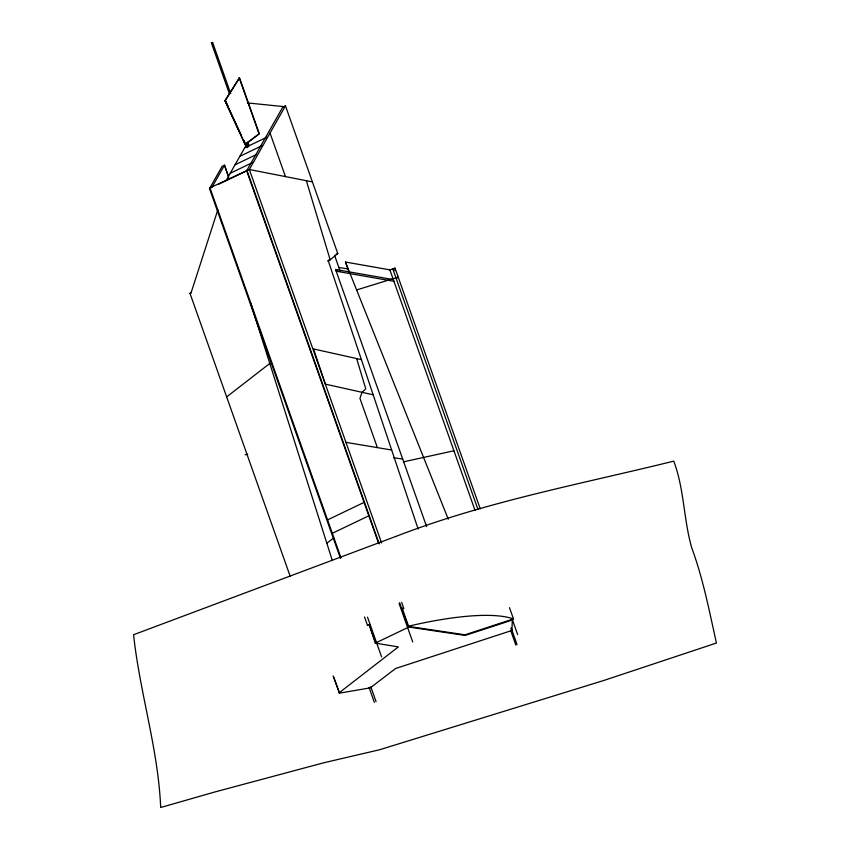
<?xml version="1.0" encoding="UTF-8"?>
<svg xmlns="http://www.w3.org/2000/svg" width="850" height="850" viewBox="0 0 850 850"><rect width="100%" height="100%" fill="white"/><g stroke="black" fill="none" stroke-linecap="round" stroke-linejoin="round"><path stroke-width="1.27" d="M348.914 271.819L345.461 262.044L389.874 269.854L395.027 268.175L480.271 508.874M389.874 269.854L475.022 510.319M394.868 270.672L395.027 268.175L392.774 268.876L478.061 509.724M397.46 277.982L397.619 275.485M333.901 677.418L339.469 693.143L370.345 687.841L395.569 668.514L511.923 630.466L512.369 619.299M217.834 209.833L191.208 292.411L189.986 293.367L290.126 576.141M229.458 93.957L211.406 42.957L212.032 42.596L212.638 42.564L230.69 93.553M212.638 42.564L211.406 42.957M369.219 625.239L367.508 625.441L370.217 624.463M340.372 558.153L209.514 188.604L222.158 166.313L224.496 165.187L227.959 174.983M211.852 187.478L224.506 165.187L228.735 177.746M246.659 170.797L282.784 107.111L285.462 105.825L337.769 253.544L328.44 261.258L418.126 528.997M285.462 105.825L249.337 169.511L218.822 184.142M243.812 140.664L245.225 144.585L224.931 100.566L239.488 77.796L259.293 133.726L245.225 144.585L224.931 100.566M226.036 180.667L245.947 145.605M241.092 134.789L225.282 100.683L239.488 77.796M339.469 693.143L333.083 675.92M327.622 261.003L329.492 259.452M226.653 396.897L269.79 363.46M339.086 692.856L398.353 646.903L375.307 643.131L369.378 625.058M244.885 144.468L259.293 133.726M326.506 543.416L333.784 537.954M244.683 147.836L266.719 137.275M239.87 156.304L261.906 145.743M235.057 164.783L255.946 154.774M230.244 173.251L252.291 162.679M341.041 557.972L209.971 187.85L247.701 170.298M209.514 188.604L210.811 187.977L209.971 187.85M336.132 254.32L337.769 253.544M327.558 519.892L364.448 502.212M332.297 533.301L369.197 515.621M375.307 643.131L408.861 627.045L465.163 635.449L512.592 619.937M399.617 602.746L407.968 626.312L464.929 634.801L513.485 618.928L509.501 607.676M356.607 289.946L395.941 277.822M403.676 461.805L453.942 450.776M245.119 454.771L247.711 454.261M189.986 293.367L191.059 293.176M401.444 609.492L403.803 608.462L401.657 602.395M247.393 102.924L283.826 106.611M393.614 457.714L402.698 459.074M339.224 267.559L348.33 268.983M345.961 442.361L391.669 450.011M426.626 526.617L335.569 269.482L393.327 279.608M336.164 271.182L393.922 281.308M312.396 181.879L249.337 169.511L381.608 543.033M361.388 359.624L313.554 348.957L325.337 384.126L373.171 394.793M335.569 269.482L337.588 270.672M245.448 144.192L247.286 147.719M225.282 100.683L228.257 106.611M246.744 143.331L248.529 146.891M345.461 262.044L448.279 519.201M512.337 619.586L517.65 634.578M511.243 619.661L511.466 620.309M511.264 628.256L517.013 644.502M511.062 628.044L511.923 630.466M510.563 630.179L515.876 645.171M334.571 255.372L340.181 271.203M464.929 634.801L465.163 635.449M270.034 133.025L285.462 176.598M377.379 447.621L359.933 398.363L362.058 392.307L365.776 388.886L356.649 358.572M239.148 77.679L258.952 133.609M247.871 142.067L249.188 145.796M247.084 143.714L247.966 146.2M244.141 140.516L246.553 147.305M409.296 626.503L409.519 627.151M402.061 607.867L408.861 627.045M246.861 170.17L379.238 543.989M247.095 172.019L378.409 542.831M399.086 603.426L412.728 641.963M367.508 617.143L381.586 656.891M371.269 629.924L372.555 633.558M369.803 626.269L375.371 641.994M364.512 616.951L367.508 625.441M370.759 686.683L376.072 701.675M369.027 687.374L374.34 702.366M250.612 303.025L332.318 560.522M306.351 180.699L330.172 259.824M407.968 626.312A189.741 45.263 -19.5 0 1 513.485 618.928M395.717 536.467L133.577 634.727C139.782 692.782 158.196 748.967 160.692 807.5L214.423 792.094L323.595 762.822L379.589 749.753L604.138 680.361L716.423 643.036C709.293 610.969 703.099 578.712 691.73 547.782C683.538 519.318 684.282 489.037 673.763 461.136C580.508 484.149 485.605 501.681 395.717 536.467"/></g></svg>
